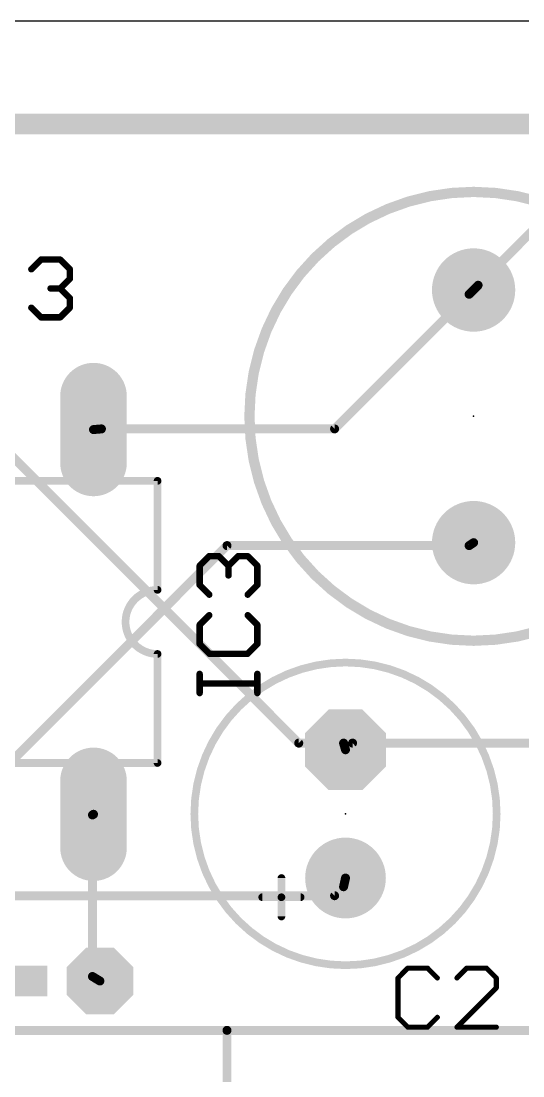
# Model space of a CAD drawing. Extents: x 0 to 100, y 0 to 50.
# Drawn here: x 59.57 to 69.52, y 29.15 to 50.04 of the extents above; entities that cross this region are included whole.
import ezdxf

# ---------------------------------------------------------------- set-up
doc = ezdxf.new("R2010")
doc.units = 0
for name, color, linetype in [('1', 14, 'CONTINUOUS'), ('16', 174, 'CONTINUOUS'), ('17', 94, 'CONTINUOUS'), ('20', 178, 'CONTINUOUS'), ('21', 251, 'CONTINUOUS'), ('23', 178, 'CONTINUOUS'), ('25', 251, 'CONTINUOUS')]:
    doc.layers.add(name, color=color, linetype=linetype)

# ---------------------------------------------------------------- blocks, each defined once
blk = doc.blocks.new('ROUNDP')
at = {"const_width": 0.5}
blk.add_lwpolyline([(0, -0.25, 1), (0, 0.25, 1), (0, -0.25)], format="xyb", dxfattribs=at)
blk = doc.blocks.new('OCTAGONP')
at = {"const_width": 0.5}
blk.add_lwpolyline([(-0.25, -0.1036), (-0.25, 0.1036), (-0.1036, 0.25), (0.1036, 0.25), (0.25, 0.1036), (0.25, -0.1036), (0.1036, -0.25), (-0.1036, -0.25), (-0.25, -0.1036), (-0.25, 0.1036)], dxfattribs=at)
blk = doc.blocks.new('LONGP100')
at = {"const_width": 1}
blk.add_lwpolyline([(-0.5, 0), (0.5, 0)], dxfattribs=at)
at = {"const_width": 0.5}
for points in [[(-0.5, 0.25, 1), (-0.5, -0.25)], [(0.5, -0.25, 1), (0.5, 0.25)]]:
    blk.add_lwpolyline(points, format="xyb", dxfattribs=at)
blk = doc.blocks.new('RECT')
blk.add_solid([(-0.5, -0.5), (0.5, -0.5), (-0.5, 0.5), (0.5, 0.5)])

msp = doc.modelspace()

# ---------------------------------------------------------------- linework, layer by layer
at = {"layer": '1', "const_width": 0.1778}
for points in [[(68.6308, 44.8056), (69.6976, 45.8724)], [(68.453, 44.6278), (65.786, 41.9608)], [(68.453, 44.6278), (68.542, 44.7119)], [(68.6308, 44.8056), (68.542, 44.7119)], [(61.1632, 41.9608), (61.006, 41.948)], [(65.786, 41.9608), (61.1632, 41.9608)], [(65.0748, 35.7378), (59.0296, 41.783)], [(65.9638, 35.7378), (65.0748, 35.7378)], [(65.9638, 35.7378), (66.002, 35.606)], [(66.1416, 35.7378), (66.002, 35.606)], [(73.0758, 35.7378), (66.1416, 35.7378)], [(60.9854, 34.3154), (61.006, 34.328)], [(60.9854, 31.115), (60.9854, 34.3154)], [(60.9854, 31.115), (61.133, 31.026)], [(63.6524, 30.0482), (46.5836, 30.0482)], [(70.231, 30.0482), (63.6524, 30.0482)], [(63.6524, 30.0482), (63.6524, 27.7368)]]:
    msp.add_lwpolyline(points, dxfattribs=at)
at = {"layer": '1', "const_width": 0.0889}
for points in [[(68.4844, 44.5964, 1), (68.4216, 44.6592)], [(68.5097, 44.7425, 1), (68.5743, 44.6813)], [(68.5725, 44.6796, 1), (68.5115, 44.7442)], [(68.5994, 44.837, 1), (68.6622, 44.7742)], [(68.6631, 44.775, 1), (68.5985, 44.8362)], [(68.4225, 44.6601, 1), (68.4835, 44.5955)], [(61.0024, 41.9923, 1), (61.0096, 41.9037)], [(61.1632, 42.0052, 1), (61.1632, 41.9164)], [(61.1668, 41.9165, 1), (61.1596, 42.0051)], [(65.7546, 41.9922, 1), (65.8174, 41.9294)], [(65.786, 41.9164, 1), (65.786, 42.0052)], [(65.0748, 35.7822, 1), (65.0748, 35.6934)], [(65.0434, 35.7064, 1), (65.1062, 35.7692)], [(66.0065, 35.7502, 1), (65.9211, 35.7254)], [(65.9638, 35.6934, 1), (65.9638, 35.7822)], [(66.1416, 35.7822, 1), (66.1416, 35.6934)], [(66.1721, 35.7055, 1), (66.1111, 35.7701)], [(65.9715, 35.6383, 1), (66.0325, 35.5737)], [(65.9593, 35.5936, 1), (66.0447, 35.6184)], [(60.9622, 34.3533, 1), (61.0086, 34.2775)], [(61.0299, 34.3154, 1), (60.941, 34.3154)], [(61.0292, 34.2901, 1), (60.9828, 34.3659)], [(61.0084, 31.1531, 1), (60.9624, 31.0769)], [(60.941, 31.115, 1), (61.0299, 31.115)], [(61.11, 30.9879, 1), (61.156, 31.0641)], [(63.6524, 30.0927, 1), (63.6524, 30.0038)], [(63.6968, 30.0482, 1), (63.608, 30.0482)], [(63.6524, 30.0038, 1), (63.6524, 30.0927)]]:
    msp.add_lwpolyline(points, format="xyb", dxfattribs=at)
at = {"layer": '16'}
for points, const_width in [([(2, 48), (98, 48)], 0.4064), ([(58.4962, 34.4932), (63.6524, 39.6494)], 0.1778), ([(63.6524, 39.6494), (68.453, 39.6494)], 0.1778), ([(68.453, 39.6494), (68.542, 39.7081)], 0.1778), ([(65.9638, 32.893), (66.002, 33.066)], 0.1778), ([(65.786, 32.7152), (57.9628, 32.7152)], 0.1778), ([(65.9638, 32.893), (65.786, 32.7152)], 0.1778)]:
    msp.add_lwpolyline(points, dxfattribs=dict(at, const_width=const_width))
at = {"layer": '16', "const_width": 0.0889}
for points in [[(63.6524, 39.6938, 1), (63.6524, 39.605)], [(63.6838, 39.618, 1), (63.621, 39.6808)], [(68.4285, 39.6865, 1), (68.4775, 39.6123)], [(68.453, 39.605, 1), (68.453, 39.6938)], [(68.5665, 39.671, 1), (68.5175, 39.7452)], [(66.0454, 33.0564, 1), (65.9586, 33.0756)], [(65.786, 32.6708, 1), (65.786, 32.7597)], [(65.9204, 32.9026, 1), (66.0072, 32.8834)], [(65.9952, 32.8616, 1), (65.9324, 32.9244)], [(65.7546, 32.7466, 1), (65.8174, 32.6838)]]:
    msp.add_lwpolyline(points, format="xyb", dxfattribs=at)
at = {"layer": '20'}
msp.add_line((100.046, 50.038), (0.046, 50.038), dxfattribs=at)
at = {"layer": '21'}
for points, const_width in [([(68.542, 37.765, 1), (68.542, 46.655, 1), (68.542, 37.765)], 0.2032), ([(62.3141, 40.932, 1), (62.2379, 40.932)], 0.0762), ([(62.276, 40.8939, 1), (62.276, 40.9701)], 0.0762), ([(62.276, 38.773, 1), (62.276, 37.503)], 0.1524), ([(62.2379, 38.773, 1), (62.3141, 38.773)], 0.0762), ([(62.276, 38.7349, 1), (62.276, 38.8111)], 0.0762), ([(62.3141, 37.503, 1), (62.2379, 37.503)], 0.0762), ([(62.276, 37.4649, 1), (62.276, 37.5411)], 0.0762), ([(66.002, 31.3384, 1), (66.002, 37.3336, 1), (66.002, 31.3384)], 0.1524), ([(62.2379, 35.344, 1), (62.3141, 35.344)], 0.0762), ([(62.276, 35.3059, 1), (62.276, 35.3821)], 0.0762), ([(64.7701, 33.066, 1), (64.6939, 33.066)], 0.0762), ([(64.351, 32.7231, 1), (64.351, 32.6469)], 0.0762), ([(64.7701, 32.685, 1), (64.6939, 32.685)], 0.0762), ([(64.732, 32.7231, 1), (64.732, 32.6469)], 0.0762), ([(64.6939, 32.685, 1), (64.7701, 32.685)], 0.0762), ([(64.732, 32.6469, 1), (64.732, 32.7231)], 0.0762), ([(65.113, 32.6469, 1), (65.113, 32.7231)], 0.0762), ([(64.6939, 32.304, 1), (64.7701, 32.304)], 0.0762)]:
    msp.add_lwpolyline(points, format="xyb", dxfattribs=dict(at, const_width=const_width))
at = {"layer": '21', "const_width": 0.1524}
for points in [[(62.276, 40.932), (52.116, 40.932)], [(62.276, 38.773), (62.276, 40.932)], [(62.276, 35.344), (62.276, 37.503)], [(52.116, 35.344), (62.276, 35.344)], [(64.732, 32.685), (64.732, 33.066)], [(64.732, 32.685), (64.351, 32.685)], [(64.732, 32.304), (64.732, 32.685)], [(65.113, 32.685), (64.732, 32.685)]]:
    msp.add_lwpolyline(points, dxfattribs=at)
at = {"layer": '23'}
for p in [(68.542, 42.21), (66.002, 34.336)]:
    msp.add_point(p, dxfattribs=at)
at = {"layer": '25'}
for points, const_width in [([(59.7731, 45.1238), (59.9638, 45.3145)], 0.127), ([(59.9638, 45.3145), (60.3451, 45.3145)], 0.127), ([(60.3451, 45.3145), (60.5358, 45.1238)], 0.127), ([(60.5358, 45.1238), (60.5358, 44.9332)], 0.127), ([(60.5358, 44.9332), (60.3451, 44.7425)], 0.127), ([(60.3451, 44.7425), (60.1544, 44.7425)], 0.127), ([(60.3451, 44.7425), (60.5358, 44.5518)], 0.127), ([(60.5358, 44.5518), (60.5358, 44.3612)], 0.127), ([(59.9638, 44.1705), (59.7731, 44.3612)], 0.127), ([(60.5358, 44.3612), (60.3451, 44.1705)], 0.127), ([(60.3451, 44.1705), (59.9638, 44.1705)], 0.127), ([(63.1101, 39.2495), (63.3008, 39.4401)], 0.127), ([(63.3008, 39.4401), (63.4915, 39.4401)], 0.127), ([(63.4915, 39.4401), (63.6821, 39.2495)], 0.127), ([(63.6821, 39.2495), (63.8728, 39.4401)], 0.127), ([(63.8728, 39.4401), (64.0634, 39.4401)], 0.127), ([(64.0634, 39.4401), (64.2541, 39.2495)], 0.127), ([(63.1101, 38.8682), (63.1101, 39.2495)], 0.127), ([(63.6821, 39.2495), (63.6821, 39.0588)], 0.127), ([(64.2541, 39.2495), (64.2541, 38.8682)], 0.127), ([(63.3008, 38.6775), (63.1101, 38.8682)], 0.127), ([(64.2541, 38.8682), (64.0634, 38.6775)], 0.127), ([(63.3008, 38.2707), (63.1101, 38.0801)], 0.127), ([(64.2541, 38.0801), (64.0634, 38.2707)], 0.127), ([(63.1101, 38.0801), (63.1101, 37.6988)], 0.127), ([(64.2541, 37.6988), (64.2541, 38.0801)], 0.127), ([(63.1101, 37.6988), (63.3008, 37.5081)], 0.127), ([(64.0634, 37.5081), (64.2541, 37.6988)], 0.127), ([(63.3008, 37.5081), (64.0634, 37.5081)], 0.127), ([(63.1101, 36.7285), (63.1101, 37.1098)], 0.127), ([(64.2541, 36.9192), (63.1101, 36.9192)], 0.127), ([(64.2541, 36.7285), (64.2541, 37.1098)], 0.127), ([(67.2379, 31.2812), (67.043, 31.0863)], 0.1016), ([(67.043, 31.0863), (67.043, 30.3067)], 0.1016), ([(67.6277, 31.2812), (67.2379, 31.2812)], 0.1016), ([(67.8226, 31.0863), (67.6277, 31.2812)], 0.1016), ([(68.4073, 31.2812), (68.2124, 31.0863)], 0.1016), ([(68.7971, 31.2812), (68.4073, 31.2812)], 0.1016), ([(68.992, 31.0863), (68.7971, 31.2812)], 0.1016), ([(68.992, 30.8914), (68.992, 31.0863)], 0.1016), ([(68.2124, 30.1118), (68.992, 30.8914)], 0.1016), ([(67.043, 30.3067), (67.2379, 30.1118)], 0.1016), ([(67.6277, 30.1118), (67.8226, 30.3067)], 0.1016), ([(67.2379, 30.1118), (67.6277, 30.1118)], 0.1016), ([(68.992, 30.1118), (68.2124, 30.1118)], 0.1016)]:
    msp.add_lwpolyline(points, dxfattribs=dict(at, const_width=const_width))
for points, const_width in [([(59.9638, 45.3462, 1), (59.9638, 45.2827)], 0.0635), ([(59.9862, 45.292, 1), (59.9413, 45.3369)], 0.0635), ([(60.3675, 45.3369, 1), (60.3226, 45.292)], 0.0635), ([(60.3451, 45.2827, 1), (60.3451, 45.3462)], 0.0635), ([(59.7506, 45.1463, 1), (59.7956, 45.1014)], 0.0635), ([(60.5675, 45.1238, 1), (60.504, 45.1238)], 0.0635), ([(60.5133, 45.1014, 1), (60.5582, 45.1463)], 0.0635), ([(60.504, 44.9332, 1), (60.5675, 44.9332)], 0.0635), ([(60.5582, 44.9107, 1), (60.5133, 44.9556)], 0.0635), ([(60.1544, 44.7742, 1), (60.1544, 44.7107)], 0.0635), ([(60.3675, 44.7649, 1), (60.3226, 44.72)], 0.0635), ([(60.3226, 44.7649, 1), (60.3675, 44.72)], 0.0635), ([(60.3451, 44.7107, 1), (60.3451, 44.7742)], 0.0635), ([(60.5675, 44.5518, 1), (60.504, 44.5518)], 0.0635), ([(60.5133, 44.5294, 1), (60.5582, 44.5743)], 0.0635), ([(59.7956, 44.3836, 1), (59.7506, 44.3387)], 0.0635), ([(60.504, 44.3612, 1), (60.5675, 44.3612)], 0.0635), ([(60.5582, 44.3387, 1), (60.5133, 44.3836)], 0.0635), ([(59.9638, 44.2023, 1), (59.9638, 44.1388)], 0.0635), ([(59.9413, 44.148, 1), (59.9862, 44.193)], 0.0635), ([(60.3226, 44.193, 1), (60.3675, 44.148)], 0.0635), ([(60.3451, 44.1388, 1), (60.3451, 44.2023)], 0.0635), ([(63.3008, 39.4719, 1), (63.3008, 39.4084)], 0.0635), ([(63.3232, 39.4177, 1), (63.2783, 39.4626)], 0.0635), ([(63.5139, 39.4626, 1), (63.469, 39.4177)], 0.0635), ([(63.4915, 39.4084, 1), (63.4915, 39.4719)], 0.0635), ([(63.8728, 39.4719, 1), (63.8728, 39.4084)], 0.0635), ([(63.8952, 39.4177, 1), (63.8503, 39.4626)], 0.0635), ([(64.0859, 39.4626, 1), (64.041, 39.4177)], 0.0635), ([(64.0634, 39.4084, 1), (64.0634, 39.4719)], 0.0635), ([(63.1419, 39.2495, 1), (63.0784, 39.2495)], 0.0635), ([(63.0877, 39.2719, 1), (63.1326, 39.227)], 0.0635), ([(63.7139, 39.2495, 1), (63.6504, 39.2495)], 0.0635), ([(63.6597, 39.2719, 1), (63.7046, 39.227)], 0.0635), ([(63.6597, 39.227, 1), (63.7046, 39.2719)], 0.0635), ([(64.2859, 39.2495, 1), (64.2224, 39.2495)], 0.0635), ([(64.2316, 39.227, 1), (64.2766, 39.2719)], 0.0635), ([(63.6504, 39.0588, 1), (63.7139, 39.0588)], 0.0635), ([(63.0784, 38.8682, 1), (63.1419, 38.8682)], 0.0635), ([(63.1326, 38.8906, 1), (63.0877, 38.8457)], 0.0635), ([(64.2224, 38.8682, 1), (64.2859, 38.8682)], 0.0635), ([(64.2766, 38.8457, 1), (64.2316, 38.8906)], 0.0635), ([(63.2783, 38.655, 1), (63.3232, 38.6999)], 0.0635), ([(64.041, 38.6999, 1), (64.0859, 38.655)], 0.0635), ([(63.3232, 38.2483, 1), (63.2783, 38.2932)], 0.0635), ([(64.0859, 38.2932, 1), (64.041, 38.2483)], 0.0635), ([(63.1419, 38.0801, 1), (63.0784, 38.0801)], 0.0635), ([(63.0877, 38.1025, 1), (63.1326, 38.0576)], 0.0635), ([(64.2859, 38.0801, 1), (64.2224, 38.0801)], 0.0635), ([(64.2316, 38.0576, 1), (64.2766, 38.1025)], 0.0635), ([(63.0784, 37.6988, 1), (63.1419, 37.6988)], 0.0635), ([(63.1326, 37.7212, 1), (63.0877, 37.6763)], 0.0635), ([(64.2224, 37.6988, 1), (64.2859, 37.6988)], 0.0635), ([(64.2766, 37.6763, 1), (64.2316, 37.7212)], 0.0635), ([(63.3008, 37.5398, 1), (63.3008, 37.4763)], 0.0635), ([(63.2783, 37.4856, 1), (63.3232, 37.5305)], 0.0635), ([(64.041, 37.5305, 1), (64.0859, 37.4856)], 0.0635), ([(64.0634, 37.4763, 1), (64.0634, 37.5398)], 0.0635), ([(63.1419, 37.1098, 1), (63.0784, 37.1098)], 0.0635), ([(63.1101, 36.9509, 1), (63.1101, 36.8874)], 0.0635), ([(64.2859, 37.1098, 1), (64.2224, 37.1098)], 0.0635), ([(64.2541, 36.8874, 1), (64.2541, 36.9509)], 0.0635), ([(63.0784, 36.7285, 1), (63.1419, 36.7285)], 0.0635), ([(64.2224, 36.7285, 1), (64.2859, 36.7285)], 0.0635), ([(67.025, 31.1043, 1), (67.061, 31.0683)], 0.0508), ([(67.0684, 31.0863, 1), (67.0176, 31.0863)], 0.0508), ([(67.2379, 31.3066, 1), (67.2379, 31.2558)], 0.0508), ([(67.2559, 31.2632, 1), (67.2199, 31.2992)], 0.0508), ([(67.6457, 31.2992, 1), (67.6097, 31.2632)], 0.0508), ([(67.6277, 31.2558, 1), (67.6277, 31.3066)], 0.0508), ([(67.8046, 31.0683, 1), (67.8406, 31.1043)], 0.0508), ([(68.1944, 31.1043, 1), (68.2304, 31.0683)], 0.0508), ([(68.4073, 31.3066, 1), (68.4073, 31.2558)], 0.0508), ([(68.4253, 31.2632, 1), (68.3893, 31.2992)], 0.0508), ([(68.8151, 31.2992, 1), (68.7791, 31.2632)], 0.0508), ([(68.7971, 31.2558, 1), (68.7971, 31.3066)], 0.0508), ([(69.0174, 31.0863, 1), (68.9666, 31.0863)], 0.0508), ([(68.974, 31.0683, 1), (69.01, 31.1043)], 0.0508), ([(69.01, 30.8734, 1), (68.974, 30.9094)], 0.0508), ([(68.9666, 30.8914, 1), (69.0174, 30.8914)], 0.0508), ([(67.061, 30.3247, 1), (67.025, 30.2887)], 0.0508), ([(67.0176, 30.3067, 1), (67.0684, 30.3067)], 0.0508), ([(67.8406, 30.2887, 1), (67.8046, 30.3247)], 0.0508), ([(67.2379, 30.1372, 1), (67.2379, 30.0864)], 0.0508), ([(67.2199, 30.0938, 1), (67.2559, 30.1298)], 0.0508), ([(67.6097, 30.1298, 1), (67.6457, 30.0938)], 0.0508), ([(67.6277, 30.0864, 1), (67.6277, 30.1372)], 0.0508), ([(68.1944, 30.1298, 1), (68.2304, 30.0938)], 0.0508), ([(68.2124, 30.1372, 1), (68.2124, 30.0864)], 0.0508), ([(68.992, 30.0864, 1), (68.992, 30.1372)], 0.0508)]:
    msp.add_lwpolyline(points, format="xyb", dxfattribs=dict(at, const_width=const_width))

# ---------------------------------------------------------------- block references
at = {"layer": '17'}
for name, p, xscale, yscale, rotation in [('ROUNDP', (68.542, 44.7119), 1.651, 1.651, 270), ('ROUNDP', (68.542, 44.7119), 1.651, 1.651, 270), ('LONGP100', (61.006, 41.948), 1.3208, 1.3208, 270), ('LONGP100', (61.006, 41.948), 1.3208, 1.3208, 270), ('ROUNDP', (68.542, 39.7081), 1.651, 1.651, 270), ('ROUNDP', (68.542, 39.7081), 1.651, 1.651, 270), ('OCTAGONP', (66.002, 35.606), 1.6002, 1.6002, 90), ('OCTAGONP', (66.002, 35.606), 1.6002, 1.6002, 90), ('LONGP100', (61.006, 34.328), 1.3208, 1.3208, 270), ('LONGP100', (61.006, 34.328), 1.3208, 1.3208, 270), ('ROUNDP', (66.002, 33.066), 1.6002, 1.6002, 90), ('ROUNDP', (66.002, 33.066), 1.6002, 1.6002, 90)]:
    msp.add_blockref(name, p, dxfattribs=dict(at, xscale=xscale, yscale=yscale, rotation=rotation))
at = {"layer": '17', "xscale": 1.3208, "yscale": 1.3208}
msp.add_blockref('OCTAGONP', (61.133, 31.026), dxfattribs=at)
msp.add_blockref('OCTAGONP', (61.133, 31.026), dxfattribs=at)
at = {"layer": '21', "xscale": 0.8636, "yscale": 0.6096}
msp.add_blockref('RECT', (59.6598, 31.026), dxfattribs=at)

doc.saveas('drawing.dxf')
